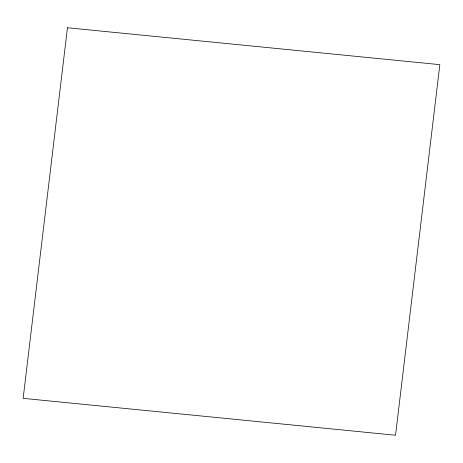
<?xml version="1.0" encoding="UTF-8"?>
<svg xmlns="http://www.w3.org/2000/svg" width="463" height="463" viewBox="0 0 463 463"><rect width="100%" height="100%" fill="white"/><g stroke="black" fill="none" stroke-linecap="round" stroke-linejoin="round"><path stroke-width="0.69" d="M67.459 27.757L23.15 398.348L395.541 435.243L439.85 64.652L67.459 27.757"/></g></svg>
